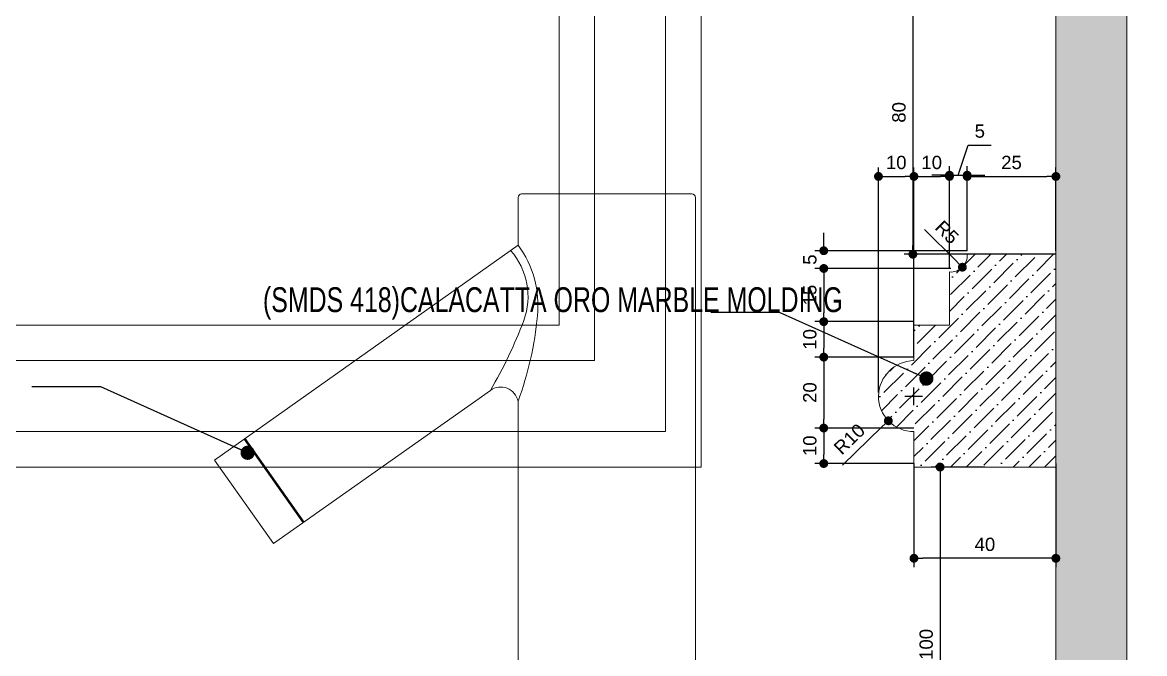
# Model space of a CAD drawing. Header units: inches. Extents: x 193287 to 241687, y 437648 to 550079.
# Drawn here: x 230381.6 to 230697.9, y 449283 to 449461 of the extents above; entities that cross this region are included whole.
import ezdxf

# ---------------------------------------------------------------- set-up
doc = ezdxf.new("R2010")
doc.units = ezdxf.units.IN
doc.header["$MEASUREMENT"] = 0
doc.layers.add('A-Dim-ID', color=9, linetype='Continuous', lineweight=20)
doc.layers.add('CQ Marble', color=6, linetype='Continuous', lineweight=0)
for name, color, linetype in [('A-DIMESNION-1', 7, 'Continuous'), ('CQ marble hatch', 8, 'Continuous'), ('CQ SANITARY WARES', 212, 'Continuous'), ('CQ SPOT DETAIL DIMENSION', 9, 'Continuous'), ('CQ SPOT DETAILS', 40, 'Continuous'), ('CQ text label', 3, 'Continuous'), ('SANITARY WARES', 212, 'Continuous')]:
    doc.layers.add(name, color=color, linetype=linetype)
doc.styles.add('DIM 50', font='romans.shx', dxfattribs={"width": 0.75, "height": 100})
doc.styles.add('ST9', font='romans.shx', dxfattribs={"width": 0.8})
doc.styles.get("Standard").update_dxf_attribs({"font": 'arial.ttf'})
doc.dimstyles.new('CQ 2.5', dxfattribs={"dimscale": 0.025, "dimtxt": 150, "dimasz": 100, "dimexe": 100, "dimexo": 0, "dimgap": 80, "dimtad": 1, "dimdec": 0, "dimzin": 0, "dimdsep": 46, "dimtxsty": 'Standard', "dimblk": 'DOT', "dimcen": 100, "dimclrd": 250, "dimclre": 250, "dimclrt": 3, "dimadec": 0, "dimazin": 0, "dimtfac": 1, "dimtdec": 0, "dimtofl": 0, "dimtmove": 0, "dimatfit": 3, "dimfxl": 1, "dimtolj": 1, "dimtzin": 0, "dimlwd": -1, "dimarcsym": 0})
doc.dimstyles.new('DIM-20', dxfattribs={"dimscale": 1000, "dimtxt": 0.044, "dimasz": 0.035, "dimexe": 0.022, "dimexo": 0.022, "dimgap": 0.022, "dimtad": 1, "dimdec": 0, "dimzin": 0, "dimdsep": 46, "dimtxsty": 'ST9', "dimblk1": 'ARCHTICK', "dimblk2": 'ARCHTICK', "dimsah": 1, "dimcen": 0.08800000000000001, "dimdle": 0.04, "dimclrd": 256, "dimclre": 256, "dimclrt": 3, "dimadec": 0, "dimazin": 0, "dimtfac": 1, "dimtdec": 0, "dimtix": 1, "dimtofl": 0, "dimtmove": 1, "dimatfit": 3, "dimldrblk": 'CLOSED', "dimfxl": 1, "dimtolj": 1, "dimtzin": 0, "dimarcsym": 0})
doc.dimstyles.get("Standard").update_dxf_attribs({"dimtxt": 0.18, "dimasz": 0.18, "dimexe": 0.18, "dimexo": 0.0625, "dimgap": 0.09, "dimtad": 0, "dimtih": 1, "dimtoh": 1, "dimdec": 4, "dimzin": 0, "dimdsep": 46, "dimtxsty": 'Standard', "dimcen": 0.09, "dimadec": 0, "dimazin": 0, "dimtfac": 1, "dimtdec": 4, "dimtofl": 0, "dimtmove": 0, "dimatfit": 3, "dimfxl": 1, "dimtolj": 1, "dimtzin": 0, "dimarcsym": 0})

# ---------------------------------------------------------------- blocks, each defined once
blk = doc.blocks.new('axor starck electronic side')
at = {"layer": 'SANITARY WARES', "lineweight": 0}
blk.add_lwpolyline([(10084.35131071496, 4152.625163630553), (10084.35131071496, 4034.058961550938), (10034.35131071496, 4034.058961550938), (10034.35131071496, 4210.058961550937, -0.4142135623730951), (10035.35131071496, 4211.058961550938), (10083.35131071496, 4211.058961550938, -0.4142135623730951), (10084.35131071496, 4210.058961550937), (10084.35131071496, 4196.581457182387), (10169.94584217621, 4136.03894285488), (10153.27361784751, 4112.467882985902), (10092.16495178848, 4155.691114975764, 0.5395336604035303)], format="xyb", close=True, dxfattribs=at)
for points in [[(10084.35131071496, 4196.581457182387, 0.1869138727312796), (10078.90050538699, 4176.726084848924, 0.0641510361165793), (10084.35131071496, 4152.625163630553, 1.718860745943448)], [(10086.4549835424, 4195.093492471077, 0.2755148259430198), (10082.76299789932, 4175.38620775615, 0.0440378938732107), (10092.16495178848, 4155.691114975764, 1.718860745943448)]]:
    blk.add_lwpolyline(points, format="xyb", dxfattribs=at)
for points in [[(10144.65428058258, 4118.564491506876), (10161.32650491128, 4142.135551375854)], [(10144.92815563631, 4118.370774874732), (10161.60037996501, 4141.94183474371)]]:
    blk.add_lwpolyline(points, dxfattribs=at)
for centre, major_axis, ratio in [((10038.80623018218, 4041.68832291587), (0, 4.7704204749898), 0.6380031788233927), ((10038.76264180662, 4041.77466676825), (0, 3.777466172599815), 0.5885630018068077)]:
    blk.add_ellipse(centre, major_axis=major_axis, ratio=ratio, dxfattribs=at)
blk = doc.blocks.new('svanity section gf-15')
at = {"layer": 'CQ marble hatch', "ltscale": 1000}
h = blk.add_hatch(dxfattribs=at)
h.set_pattern_fill('ANSI36', color=256, scale=25.00000000000005, angle=-1.355952014761009e-28, style=0)
h.set_pattern_definition([(45, (0, 0), (1.657281518405974, 6.076698900821905), [7.812500000000016, -1.562500000000003, 0, -1.562500000000003])])
h.paths.add_polyline_path([(233658.125646914, 449384.1325222607), (233638.1261489636, 449384.1325222607), (233638.126148962, 448104.1502377494), (233658.1256469124, 448104.1502377494)])
at = {"layer": 'CQ marble hatch', "ltscale": 1000, "extrusion": (-4.885221514467742e-08, 5.985931785203955e-09, 0.9999999999999988)}
h = blk.add_hatch(dxfattribs=at)
h.set_pattern_fill('ANSI36', color=256, scale=25.00000000000007, angle=-8.757190095331513e-29, style=0)
h.set_pattern_definition([(45, (21992.53727232249, -2431.61360177339), (1.657281518405975, 6.07669890082191), [7.812500000000021, -1.562500000000004, 0, -1.562500000000004])])
edge = h.paths.add_edge_path()
edge.add_line((233638.1261489617, 449204.1289597468), (233598.1261489614, 449204.1289597468))
edge.add_line((233598.1261489614, 449204.1289597468), (233598.1261489614, 449214.1289597468))
edge.add_arc((233598.0734051291, 449224.0762159146), 9.947395999911546, -180.30379942072875, -89.69620057876841, ccw=False)
edge.add_arc((233598.2630997608, 449223.9920089474), 10.13787586389312, 90.77402224924288, 179.2259777502636, ccw=False)
edge.add_line((233598.1261489614, 449234.1289597468), (233598.1261489614, 449244.1289597468))
edge.add_line((233598.1261489614, 449244.1289597468), (233608.1261489614, 449244.1289597468))
edge.add_line((233608.1261489614, 449244.1289597468), (233608.1261489614, 449259.1289597468))
edge.add_arc((233608.486029821, 449263.7690788874), 4.654054132930854, -94.43489869303346, 4.434898690175692)
edge.add_line((233613.1261489617, 449264.1289597468), (233638.1261489617, 449264.1289597468))
edge.add_line((233638.1261489617, 449264.1289597468), (233638.1261489617, 449204.1289597468))
at = {"layer": 'CQ Marble', "color": 6, "elevation": -2.605706086238014e-06}
blk.add_lwpolyline([(233658.1256469123, 449384.1325222608), (233638.126148962, 449384.1325222608), (233638.126148962, 448104.1502377494), (233658.1256469124, 448104.1502377494)], close=True, dxfattribs=at)
at = {"layer": 'CQ Marble', "color": 6, "extrusion": (-4.885221514467737e-08, 5.985931785203956e-09, 0.9999999999999988), "elevation": -0.007660275985388392}
blk.add_lwpolyline([(233638.1261489618, 449204.1289597465), (233598.1261489615, 449204.1289597465), (233598.1261489615, 449214.1289597465, -0.4173229997867522), (233588.1261489614, 449224.1289597465, -0.406321994152873), (233598.1261489615, 449234.1289597465), (233598.1261489615, 449244.1289597465), (233608.1261489615, 449244.1289597465), (233608.1261489615, 449259.1289597465, 0.4603176387272291), (233613.1261489617, 449264.1289597465), (233638.1261489618, 449264.1289597465), (233638.1261489618, 449204.1289597465)], format="xyb", dxfattribs=at)
at = {"layer": 'CQ SANITARY WARES', "color": 6, "extrusion": (4.885221514467737e-08, -5.985931785203956e-09, -0.9999999999999988), "zscale": -1}
blk.add_blockref('axor starck electronic side', (-243570.8989372066, 445070.06914297, 0.008604461210789392), dxfattribs=at)
blk = doc.blocks.new('_Dot')
at = {"color": 0, "linetype": 'ByBlock', "lineweight": -2}
blk.add_line((-0.5, 0), (-1, 0), dxfattribs=at)
at = {"color": 0, "linetype": 'ByBlock', "const_width": 0.5}
blk.add_lwpolyline([(-0.25, 0, 1), (0.25, 0, 1)], format="xyb", close=True, dxfattribs=at)
blk = doc.blocks.new('*D4514')
at = {"layer": 'A-DIMESNION-1', "color": 250, "lineweight": -2, "ltscale": 0.05, "transparency": 16777216}
for p, q in [((230659.8638232021, 429475.5986508515), (230630.0629336938, 429475.5986508515)), ((230672.8643252927, 429395.5950883381), (230630.0629336938, 429395.5950883381))]:
    blk.add_line(p, q, dxfattribs=at)
at = {"layer": 'A-DIMESNION-1', "color": 250, "ltscale": 0.05, "transparency": 16777216}
blk.add_line((230632.5629336938, 429473.0986508515), (230632.5629336938, 429398.0950883381), dxfattribs=at)
at = {"layer": 'Defpoints', "color": 0, "linetype": 'Continuous', "ltscale": 0.05, "transparency": 16777216}
for p in [(230659.8638232021, 429475.5986508515, -0.0005734118357329961), (230632.5629336938, 429395.5950883381), (230672.8643252927, 429395.5950883381, 0.0004931264986060887)]:
    blk.add_point(p, dxfattribs=at)
at = {"layer": 'A-DIMESNION-1', "color": 250, "linetype": 'Continuous', "ltscale": 0.05, "transparency": 16777216, "xscale": 2.5, "yscale": 2.5, "zscale": 2.5}
for p, rotation in [((230632.5629336938, 429475.5986508515), 90), ((230632.5629336938, 429395.5950883381), 270)]:
    blk.add_blockref('_Dot', p, dxfattribs=dict(at, rotation=rotation))
at = {"layer": 'A-DIMESNION-1', "color": 3, "linetype": 'Continuous', "ltscale": 0.05, "transparency": 16777216, "insert": (230628.6482849898, 429435.5968695946), "char_height": 3.75, "attachment_point": 5, "rotation": 90}
blk.add_mtext('\\A1;80', dxfattribs=at)
blk = doc.blocks.new('*D4513')
at = {"layer": 'A-DIMESNION-1', "color": 250, "ltscale": 0.05, "transparency": 16777216}
for p, q in [((230607.4413545382, 429399.0950883383), (230607.4413545382, 429401.5950883383)), ((230607.4413545382, 429389.0811533458), (230607.4413545382, 429386.5811533458))]:
    blk.add_line(p, q, dxfattribs=at)
at = {"layer": 'A-DIMESNION-1', "color": 250, "lineweight": -2, "ltscale": 0.05, "transparency": 16777216}
for p, q in [((230647.878260285, 429396.5950883383), (230604.9413545382, 429396.5950883383)), ((230643.224206152, 429391.5811533458), (230604.9413545382, 429391.5811533458))]:
    blk.add_line(p, q, dxfattribs=at)
at = {"layer": 'Defpoints', "color": 0, "linetype": 'Continuous', "ltscale": 0.05, "transparency": 16777216}
for p in [(230647.878260285, 429396.5950883383), (230607.4413545382, 429391.5811533458), (230643.224206152, 429391.5811533458, -0.0005721545951218223)]:
    blk.add_point(p, dxfattribs=at)
at = {"layer": 'A-DIMESNION-1', "color": 250, "linetype": 'Continuous', "ltscale": 0.05, "transparency": 16777216, "xscale": 2.5, "yscale": 2.5, "zscale": 2.5}
for p, rotation in [((230607.4413545382, 429396.5950883383), 270), ((230607.4413545382, 429391.5811533458), 90)]:
    blk.add_blockref('_Dot', p, dxfattribs=dict(at, rotation=rotation))
at = {"layer": 'A-DIMESNION-1', "color": 3, "linetype": 'Continuous', "ltscale": 0.05, "transparency": 16777216, "insert": (230603.534379777, 429394.0881208419), "char_height": 3.75, "attachment_point": 5, "rotation": 90}
blk.add_mtext('\\A1;5', dxfattribs=at)
blk = doc.blocks.new('*D4512')
at = {"layer": 'A-DIMESNION-1', "color": 250, "lineweight": -2, "ltscale": 0.05, "transparency": 16777216}
for p, q in [((230643.224206152, 429391.5811533458), (230604.9413545402, 429391.5811533458)), ((230632.8643252924, 429376.5950883381), (230604.9413545402, 429376.5950883381))]:
    blk.add_line(p, q, dxfattribs=at)
at = {"layer": 'A-DIMESNION-1', "color": 250, "ltscale": 0.05, "transparency": 16777216}
blk.add_line((230607.4413545402, 429389.0811533458), (230607.4413545402, 429379.0950883381), dxfattribs=at)
at = {"layer": 'Defpoints', "color": 0, "linetype": 'Continuous', "ltscale": 0.05, "transparency": 16777216}
for p in [(230643.224206152, 429391.5811533458, -0.0005721545951218223), (230607.4413545402, 429376.5950883381), (230632.8643252924, 429376.5950883381, -0.0005725709926875863)]:
    blk.add_point(p, dxfattribs=at)
at = {"layer": 'A-DIMESNION-1', "color": 250, "linetype": 'Continuous', "ltscale": 0.05, "transparency": 16777216, "xscale": 2.5, "yscale": 2.5, "zscale": 2.5}
for p, rotation in [((230607.4413545402, 429391.5811533458), 90), ((230607.4413545402, 429376.5950883381), 270)]:
    blk.add_blockref('_Dot', p, dxfattribs=dict(at, rotation=rotation))
at = {"layer": 'A-DIMESNION-1', "color": 3, "linetype": 'Continuous', "ltscale": 0.05, "transparency": 16777216, "insert": (230603.5267058363, 429384.0881208418), "char_height": 3.75, "attachment_point": 5, "rotation": 90}
blk.add_mtext('\\A1;15', dxfattribs=at)
blk = doc.blocks.new('*D4511')
at = {"layer": 'A-DIMESNION-1', "color": 250, "lineweight": -2, "ltscale": 0.05, "transparency": 16777216}
for p, q in [((230632.8643252924, 429376.5950883381), (230604.9413545404, 429376.5950883381)), ((230632.8643252925, 429366.5950883382), (230604.9413545404, 429366.5950883382))]:
    blk.add_line(p, q, dxfattribs=at)
at = {"layer": 'A-DIMESNION-1', "color": 250, "ltscale": 0.05, "transparency": 16777216}
blk.add_line((230607.4413545404, 429374.0950883381), (230607.4413545404, 429369.0950883382), dxfattribs=at)
at = {"layer": 'Defpoints', "color": 0, "linetype": 'Continuous', "ltscale": 0.05, "transparency": 16777216}
for p in [(230632.8643252924, 429376.5950883381, -0.0005725709926875863), (230607.4413545404, 429366.5950883382), (230632.8643252925, 429366.5950883382, -0.0005725111333697314)]:
    blk.add_point(p, dxfattribs=at)
at = {"layer": 'A-DIMESNION-1', "color": 250, "linetype": 'Continuous', "ltscale": 0.05, "transparency": 16777216, "xscale": 2.5, "yscale": 2.5, "zscale": 2.5}
for p, rotation in [((230607.4413545404, 429376.5950883381), 90), ((230607.4413545404, 429366.5950883382), 270)]:
    blk.add_blockref('_Dot', p, dxfattribs=dict(at, rotation=rotation))
at = {"layer": 'A-DIMESNION-1', "color": 3, "linetype": 'Continuous', "ltscale": 0.05, "transparency": 16777216, "insert": (230603.5267058365, 429371.595088338), "char_height": 3.75, "attachment_point": 5, "rotation": 90}
blk.add_mtext('\\A1;10', dxfattribs=at)
blk = doc.blocks.new('*D4510')
at = {"layer": 'A-DIMESNION-1', "color": 250, "lineweight": -2, "ltscale": 0.05, "transparency": 16777216}
for p, q in [((230632.8643252925, 429366.5950883382), (230604.9413545406, 429366.5950883382)), ((230632.8115814601, 429346.5949485059), (230604.9413545406, 429346.5949485059))]:
    blk.add_line(p, q, dxfattribs=at)
at = {"layer": 'A-DIMESNION-1', "color": 250, "ltscale": 0.05, "transparency": 16777216}
blk.add_line((230607.4413545406, 429364.0950883382), (230607.4413545406, 429349.0949485059), dxfattribs=at)
at = {"layer": 'Defpoints', "color": 0, "linetype": 'Continuous', "ltscale": 0.05, "transparency": 16777216}
for p in [(230632.8643252925, 429366.5950883382, -0.0005725111333697314), (230607.4413545406, 429346.5949485059), (230632.8115814601, 429346.5949485059, -0.0005723939905500489)]:
    blk.add_point(p, dxfattribs=at)
at = {"layer": 'A-DIMESNION-1', "color": 250, "linetype": 'Continuous', "ltscale": 0.05, "transparency": 16777216, "xscale": 2.5, "yscale": 2.5, "zscale": 2.5}
for p, rotation in [((230607.4413545406, 429366.5950883382), 90), ((230607.4413545406, 429346.5949485059), 270)]:
    blk.add_blockref('_Dot', p, dxfattribs=dict(at, rotation=rotation))
at = {"layer": 'A-DIMESNION-1', "color": 3, "linetype": 'Continuous', "ltscale": 0.05, "transparency": 16777216, "insert": (230603.5267058367, 429356.5950184219), "char_height": 3.75, "attachment_point": 5, "rotation": 90}
blk.add_mtext('\\A1;20', dxfattribs=at)
blk = doc.blocks.new('*D4509')
at = {"layer": 'A-DIMESNION-1', "color": 250, "lineweight": -2, "ltscale": 0.05, "transparency": 16777216}
for p, q in [((230632.8115814601, 429346.5949485059), (230604.9413545409, 429346.5949485059)), ((230632.8643252924, 429336.5950883381), (230604.9413545409, 429336.5950883381))]:
    blk.add_line(p, q, dxfattribs=at)
at = {"layer": 'A-DIMESNION-1', "color": 250, "ltscale": 0.05, "transparency": 16777216}
blk.add_line((230607.4413545409, 429344.0949485059), (230607.4413545409, 429339.0950883381), dxfattribs=at)
at = {"layer": 'Defpoints', "color": 0, "linetype": 'Continuous', "ltscale": 0.05, "transparency": 16777216}
for p in [(230632.8115814601, 429346.5949485059, -0.0005723939905500489), (230607.4413545409, 429336.5950883381), (230632.8643252924, 429336.5950883381, -0.0005723315554161789)]:
    blk.add_point(p, dxfattribs=at)
at = {"layer": 'A-DIMESNION-1', "color": 250, "linetype": 'Continuous', "ltscale": 0.05, "transparency": 16777216, "xscale": 2.5, "yscale": 2.5, "zscale": 2.5}
for p, rotation in [((230607.4413545409, 429346.5949485059), 90), ((230607.4413545409, 429336.5950883381), 270)]:
    blk.add_blockref('_Dot', p, dxfattribs=dict(at, rotation=rotation))
at = {"layer": 'A-DIMESNION-1', "color": 3, "linetype": 'Continuous', "ltscale": 0.05, "transparency": 16777216, "insert": (230603.526705837, 429341.5950184218), "char_height": 3.75, "attachment_point": 5, "rotation": 90}
blk.add_mtext('\\A1;10', dxfattribs=at)
blk = doc.blocks.new('*D4508')
at = {"layer": 'A-DIMESNION-1', "color": 250, "lineweight": -2, "ltscale": 0.05, "transparency": 16777216}
for p, q in [((230632.8643252924, 429336.5950883381), (230632.8643252924, 429307.3708614666)), ((230672.8643252926, 429336.5950883378), (230672.8643252926, 429307.3708614666))]:
    blk.add_line(p, q, dxfattribs=at)
at = {"layer": 'A-DIMESNION-1', "color": 250, "ltscale": 0.05, "transparency": 16777216}
blk.add_line((230670.3643252926, 429309.8708614666), (230635.3643252924, 429309.8708614666), dxfattribs=at)
at = {"layer": 'Defpoints', "color": 0, "linetype": 'Continuous', "ltscale": 0.05, "transparency": 16777216}
for p in [(230632.8643252924, 429336.5950883381), (230672.8643252926, 429336.5950883378, -0.0005703774668103737), (230632.8643252924, 429309.8708614666)]:
    blk.add_point(p, dxfattribs=at)
at = {"layer": 'A-DIMESNION-1', "color": 250, "linetype": 'Continuous', "ltscale": 0.05, "transparency": 16777216, "xscale": 2.5, "yscale": 2.5, "zscale": 2.5, "rotation": 180}
blk.add_blockref('_Dot', (230632.8643252924, 429309.8708614666), dxfattribs=at)
at = {"layer": 'A-DIMESNION-1', "color": 250, "linetype": 'Continuous', "ltscale": 0.05, "transparency": 16777216, "xscale": 2.5, "yscale": 2.5, "zscale": 2.5}
blk.add_blockref('_Dot', (230672.8643252926, 429309.8708614666), dxfattribs=at)
at = {"layer": 'A-DIMESNION-1', "color": 3, "linetype": 'Continuous', "ltscale": 0.05, "transparency": 16777216, "insert": (230652.8643252925, 429313.7855101706), "char_height": 3.75, "attachment_point": 5}
blk.add_mtext('\\A1;40', dxfattribs=at)
blk = doc.blocks.new('*D4507')
at = {"layer": 'A-DIMESNION-1', "color": 250, "lineweight": -2, "ltscale": 0.05, "transparency": 16777216}
for p, q in [((230622.8643252922, 429356.5950883378), (230622.8643252922, 429420.0333145376)), ((230632.8643252923, 429366.5950883382), (230632.8643252923, 429420.0333145376))]:
    blk.add_line(p, q, dxfattribs=at)
at = {"layer": 'A-DIMESNION-1', "color": 250, "ltscale": 0.05, "transparency": 16777216}
blk.add_line((230625.3643252922, 429417.5333145376), (230630.3643252923, 429417.5333145376), dxfattribs=at)
at = {"layer": 'Defpoints', "color": 0, "linetype": 'Continuous', "ltscale": 0.05, "transparency": 16777216}
for p in [(230632.8643252923, 429417.5333145376), (230632.8643252923, 429366.5950883382), (230622.8643252922, 429356.5950883378, -0.0005729397962033322)]:
    blk.add_point(p, dxfattribs=at)
at = {"layer": 'A-DIMESNION-1', "color": 250, "linetype": 'Continuous', "ltscale": 0.05, "transparency": 16777216, "xscale": 2.5, "yscale": 2.5, "zscale": 2.5, "rotation": 180}
blk.add_blockref('_Dot', (230622.8643252922, 429417.5333145376), dxfattribs=at)
at = {"layer": 'A-DIMESNION-1', "color": 250, "linetype": 'Continuous', "ltscale": 0.05, "transparency": 16777216, "xscale": 2.5, "yscale": 2.5, "zscale": 2.5}
blk.add_blockref('_Dot', (230632.8643252923, 429417.5333145376), dxfattribs=at)
at = {"layer": 'A-DIMESNION-1', "color": 3, "linetype": 'Continuous', "ltscale": 0.05, "transparency": 16777216, "insert": (230627.8643252922, 429421.4479632415), "char_height": 3.75, "attachment_point": 5}
blk.add_mtext('\\A1;10', dxfattribs=at)
blk = doc.blocks.new('*D4506')
at = {"layer": 'A-DIMESNION-1', "color": 250, "lineweight": -2, "ltscale": 0.05, "transparency": 16777216}
for p, q in [((230632.8643252923, 429366.5950883382), (230632.8643252923, 429420.0333145376)), ((230642.8643252923, 429391.5811533458), (230642.8643252923, 429420.0333145376))]:
    blk.add_line(p, q, dxfattribs=at)
at = {"layer": 'A-DIMESNION-1', "color": 250, "ltscale": 0.05, "transparency": 16777216}
blk.add_line((230635.3643252923, 429417.5333145376), (230640.3643252923, 429417.5333145376), dxfattribs=at)
at = {"layer": 'Defpoints', "color": 0, "linetype": 'Continuous', "ltscale": 0.05, "transparency": 16777216}
for p in [(230642.8643252923, 429417.5333145376), (230642.8643252923, 429391.5811533458), (230632.8643252923, 429366.5950883382)]:
    blk.add_point(p, dxfattribs=at)
at = {"layer": 'A-DIMESNION-1', "color": 250, "linetype": 'Continuous', "ltscale": 0.05, "transparency": 16777216, "xscale": 2.5, "yscale": 2.5, "zscale": 2.5, "rotation": 180}
blk.add_blockref('_Dot', (230632.8643252923, 429417.5333145376), dxfattribs=at)
at = {"layer": 'A-DIMESNION-1', "color": 250, "linetype": 'Continuous', "ltscale": 0.05, "transparency": 16777216, "xscale": 2.5, "yscale": 2.5, "zscale": 2.5}
blk.add_blockref('_Dot', (230642.8643252923, 429417.5333145376), dxfattribs=at)
at = {"layer": 'A-DIMESNION-1', "color": 3, "linetype": 'Continuous', "ltscale": 0.05, "transparency": 16777216, "insert": (230637.8643252923, 429421.4479632415), "char_height": 3.75, "attachment_point": 5}
blk.add_mtext('\\A1;10', dxfattribs=at)
blk = doc.blocks.new('*D4505')
at = {"layer": 'A-DIMESNION-1', "color": 250, "ltscale": 0.05, "transparency": 16777216}
for p, q in [((230645.3643252924, 429417.8928832858), (230648.1851417541, 429426.3910374389)), ((230648.1851417541, 429426.3910374389), (230654.6714991893, 429426.3910374389)), ((230640.3643252923, 429417.8928832858), (230637.8643252923, 429417.8928832858)), ((230642.8643252923, 429417.8928832858), (230647.8643252925, 429417.8928832858)), ((230650.3643252925, 429417.8928832858), (230652.8643252925, 429417.8928832858))]:
    blk.add_line(p, q, dxfattribs=at)
at = {"layer": 'A-DIMESNION-1', "color": 250, "lineweight": -2, "ltscale": 0.05, "transparency": 16777216}
for p, q in [((230642.8643252923, 429391.5811533458), (230642.8643252923, 429420.3928832858)), ((230647.8643252925, 429396.5950883378), (230647.8643252925, 429420.3928832858))]:
    blk.add_line(p, q, dxfattribs=at)
at = {"layer": 'Defpoints', "color": 0, "linetype": 'Continuous', "ltscale": 0.05, "transparency": 16777216}
for p in [(230647.8643252925, 429417.8928832858), (230647.8643252925, 429396.5950883378, -0.0005719579280961101), (230642.8643252923, 429391.5811533458)]:
    blk.add_point(p, dxfattribs=at)
at = {"layer": 'A-DIMESNION-1', "color": 250, "linetype": 'Continuous', "ltscale": 0.05, "transparency": 16777216, "xscale": 2.5, "yscale": 2.5, "zscale": 2.5}
blk.add_blockref('_Dot', (230642.8643252923, 429417.8928832858), dxfattribs=at)
at = {"layer": 'A-DIMESNION-1', "color": 250, "linetype": 'Continuous', "ltscale": 0.05, "transparency": 16777216, "xscale": 2.5, "yscale": 2.5, "zscale": 2.5, "rotation": 180}
blk.add_blockref('_Dot', (230647.8643252925, 429417.8928832858), dxfattribs=at)
at = {"layer": 'A-DIMESNION-1', "color": 3, "linetype": 'Continuous', "ltscale": 0.05, "transparency": 16777216, "insert": (230651.4283204717, 429430.2980122002), "char_height": 3.75, "attachment_point": 5}
blk.add_mtext('\\A1;5', dxfattribs=at)
blk = doc.blocks.new('*D4504')
at = {"layer": 'A-DIMESNION-1', "color": 250, "lineweight": -2, "ltscale": 0.05, "transparency": 16777216}
for p, q in [((230647.8643252925, 429396.5950883378), (230647.8643252925, 429420.0333145376)), ((230672.8643252926, 429396.5950883378), (230672.8643252926, 429420.0333145376))]:
    blk.add_line(p, q, dxfattribs=at)
at = {"layer": 'A-DIMESNION-1', "color": 250, "ltscale": 0.05, "transparency": 16777216}
blk.add_line((230650.3643252925, 429417.5333145376), (230670.3643252926, 429417.5333145376), dxfattribs=at)
at = {"layer": 'Defpoints', "color": 0, "linetype": 'Continuous', "ltscale": 0.05, "transparency": 16777216}
for p in [(230672.8643252926, 429417.5333145376), (230647.8643252925, 429396.5950883378, -0.0005719579280961101), (230672.8643252926, 429396.5950883378, -0.0005707366227174843)]:
    blk.add_point(p, dxfattribs=at)
at = {"layer": 'A-DIMESNION-1', "color": 250, "linetype": 'Continuous', "ltscale": 0.05, "transparency": 16777216, "xscale": 2.5, "yscale": 2.5, "zscale": 2.5, "rotation": 180}
blk.add_blockref('_Dot', (230647.8643252925, 429417.5333145376), dxfattribs=at)
at = {"layer": 'A-DIMESNION-1', "color": 250, "linetype": 'Continuous', "ltscale": 0.05, "transparency": 16777216, "xscale": 2.5, "yscale": 2.5, "zscale": 2.5}
blk.add_blockref('_Dot', (230672.8643252926, 429417.5333145376), dxfattribs=at)
at = {"layer": 'A-DIMESNION-1', "color": 3, "linetype": 'Continuous', "ltscale": 0.05, "transparency": 16777216, "insert": (230660.3643252926, 429421.4479632415), "char_height": 3.75, "attachment_point": 5}
blk.add_mtext('\\A1;25', dxfattribs=at)
blk = doc.blocks.new('*D4476')
at = {"layer": 'A-DIMESNION-1', "color": 250, "lineweight": -2, "ltscale": 0.05, "transparency": 16777216}
for p, q in [((230652.8643252927, 429335.5950883381), (230637.7370876968, 429335.5950883381)), ((230652.8643252926, 429235.5942331125), (230637.7370876968, 429235.5942331125))]:
    blk.add_line(p, q, dxfattribs=at)
at = {"layer": 'A-DIMESNION-1', "color": 250, "ltscale": 0.05, "transparency": 16777216}
blk.add_line((230640.2370876968, 429333.0950883381), (230640.2370876968, 429238.0942331125), dxfattribs=at)
at = {"layer": 'Defpoints', "color": 0, "linetype": 'Continuous', "ltscale": 0.05, "transparency": 16777216}
for p in [(230652.8643252927, 429335.5950883381, 0.0004930246565881483), (230640.2370876968, 429235.5942331125), (230652.8643252926, 429235.5942331125, -0.0004505619705150195)]:
    blk.add_point(p, dxfattribs=at)
at = {"layer": 'A-DIMESNION-1', "color": 250, "linetype": 'Continuous', "ltscale": 0.05, "transparency": 16777216, "xscale": 2.5, "yscale": 2.5, "zscale": 2.5}
for p, rotation in [((230640.2370876968, 429335.5950883381), 90), ((230640.2370876968, 429235.5942331125), 270)]:
    blk.add_blockref('_Dot', p, dxfattribs=dict(at, rotation=rotation))
at = {"layer": 'A-DIMESNION-1', "color": 3, "linetype": 'Continuous', "ltscale": 0.05, "transparency": 16777216, "insert": (230636.3224389929, 429285.5946607251), "char_height": 3.75, "attachment_point": 5, "rotation": 90}
blk.add_mtext('\\A1;100', dxfattribs=at)
blk = doc.blocks.new('_ARCHTICK')
at = {"color": 0, "linetype": 'ByBlock', "const_width": 0.15}
blk.add_lwpolyline([(-0.5, -0.5), (0.5, 0.5)], dxfattribs=at)
blk = doc.blocks.new('*D949')
at = {"layer": 'A-Dim-ID', "lineweight": -2, "transparency": 16777216}
for p, q in [((231592.7932773194, 450872.0552431295), (231592.7932773194, 448295.616366341)), ((229557.1803032884, 450832.0552431295), (231614.7932773194, 450832.0552431295)), ((229557.1803032884, 448335.616366341), (231614.7932773194, 448335.616366341))]:
    blk.add_line(p, q, dxfattribs=at)
at = {"layer": 'Defpoints', "color": 0, "transparency": 16777216}
for p in [(229535.1803032884, 450832.0552431295, 0.0002744052115773024), (229535.1803032884, 448335.616366341, -0.0005721818767605302), (231592.7932773194, 448335.616366341)]:
    blk.add_point(p, dxfattribs=at)
at = {"layer": 'A-Dim-ID', "lineweight": -2, "transparency": 16777216, "xscale": 20, "yscale": 20, "zscale": 20}
for p, rotation in [((231592.7932773194, 450832.0552431295), 90), ((231592.7932773194, 448335.616366341), 270)]:
    blk.add_blockref('_ARCHTICK', p, dxfattribs=dict(at, rotation=rotation))
at = {"layer": 'A-Dim-ID', "color": 3, "transparency": 16777216, "insert": (231550.7932773195, 449583.8358047351), "char_height": 40, "attachment_point": 5, "rotation": 90, "style": 'ST9'}
blk.add_mtext('\\A1;2496', dxfattribs=at)
blk = doc.blocks.new('_CLOSED')
at = {"color": 0, "linetype": 'ByBlock'}
for p, q in [((-1, 0.1666666666666666), (0, 0)), ((-1, 0.1666666666666666), (-1, -0.1666666666666666)), ((0, 0), (-1, -0.1666666666666666)), ((0, 0), (-1, 0))]:
    blk.add_line(p, q, dxfattribs=at)
blk = doc.blocks.new('*D3637')
at = {"layer": 'CQ SPOT DETAIL DIMENSION', "color": 250, "lineweight": -2, "transparency": 16777216}
for p, q in [((230632.8115814601, 449353.042344505), (230632.8115814601, 449358.0423445051)), ((230630.3115814601, 449355.5423445051), (230635.3115814601, 449355.5423445051))]:
    blk.add_line(p, q, dxfattribs=at)
at = {"layer": 'CQ SPOT DETAIL DIMENSION', "color": 250, "transparency": 16777216}
blk.add_line((230612.7360596887, 449336.1744240053), (230623.8534864746, 449346.8999952062), dxfattribs=at)
at = {"layer": 'Defpoints', "color": 0, "transparency": 16777216}
for p in [(230632.8115814601, 449355.5423445051, 0.0004919256327174833), (230625.6526770414, 449348.6357697607, 0.0004916172466639157)]:
    blk.add_point(p, dxfattribs=at)
at = {"layer": 'CQ SPOT DETAIL DIMENSION', "color": 250, "transparency": 16777216, "xscale": 2.5, "yscale": 2.5, "zscale": 2.5, "rotation": 43.97224441701509}
blk.add_blockref('_Dot', (230625.6526770414, 449348.6357697607), dxfattribs=at)
at = {"layer": 'CQ SPOT DETAIL DIMENSION', "color": 3, "transparency": 16777216, "insert": (230614.6771987541, 449343.4866019366), "char_height": 3.75, "attachment_point": 5, "rotation": 43.972244417015084}
blk.add_mtext('\\A1;R10', dxfattribs=at)
blk = doc.blocks.new('*D3638')
at = {"layer": 'CQ SPOT DETAIL DIMENSION', "color": 250, "transparency": 16777216}
blk.add_line((230635.8553495824, 449402.604083289), (230644.7473504478, 449393.712059205), dxfattribs=at)
at = {"layer": 'Defpoints', "color": 0, "transparency": 16777216}
for p in [(230643.2242061518, 449395.2352074782, 0.0004921967137290362), (230646.5151150928, 449391.9442899441, 0.0004923771811285055)]:
    blk.add_point(p, dxfattribs=at)
at = {"layer": 'CQ SPOT DETAIL DIMENSION', "color": 250, "transparency": 16777216, "xscale": 2.5, "yscale": 2.5, "zscale": 2.5, "rotation": 314.9999251954475}
blk.add_blockref('_Dot', (230646.5151150928, 449391.9442899441), dxfattribs=at)
at = {"layer": 'CQ SPOT DETAIL DIMENSION', "color": 3, "transparency": 16777216, "insert": (230642.1801196471, 449401.8046006183), "char_height": 3.75, "attachment_point": 5, "rotation": 314.9999251954475}
blk.add_mtext('\\A1;R5', dxfattribs=at)
blk = doc.blocks.new('DIMBLOWUP')
at = {"layer": 'A-DIMESNION-1', "color": 64, "linetype": 'Continuous', "ltscale": 0.05}
for base, p1, p2, picture, middle in [((230632.5629336938, 429395.5950883381, 5.160463778450253e-07), (230659.863823202, 429475.5986508512, -0.000572895789355151), (230672.8643252926, 429395.5950883378, 0.0004936425449839337), '*D4514', (230628.6482849898, 429435.5968695946, 5.160463778450253e-07)), ((230607.4413545402, 429376.5950883381, 0.0004940017008910458), (230643.2242061519, 429391.5811533455, -7.815289423077651e-05), (230632.8643252923, 429376.5950883378, -7.85692917965405e-05), '*D4512', (230603.5267058363, 429384.0881208418, 0.0004940017008910458)), ((230607.4413545404, 429366.5950883382, 0.0004940017008910458), (230632.8643252923, 429376.5950883378, -7.85692917965405e-05), (230632.8643252924, 429366.595088338, -7.850943247868561e-05), '*D4511', (230603.5267058365, 429371.595088338, 0.0004940017008910458)), ((230607.4413545406, 429346.5949485059, 0.0004940017008910458), (230632.8643252924, 429366.595088338, -7.850943247868561e-05), (230632.8115814599, 429346.5949485057, -7.83922896590031e-05), '*D4510', (230603.5267058367, 429356.5950184219, 0.0004940017008910458)), ((230607.4413545409, 429336.5950883381, 0.0004940017008910458), (230632.8115814599, 429346.5949485057, -7.83922896590031e-05), (230632.8643252923, 429336.5950883378, -7.832985452513308e-05), '*D4509', (230603.526705837, 429341.5950184218, 0.0004940017008910458)), ((230640.2370876968, 429235.5942331125), (230652.8643252926, 429335.5950883378, 0.0004930246565881483), (230652.8643252925, 429235.5942331123, -0.0004505619705150195), '*D4476', (230636.3224389929, 429285.5946607251))]:
    dim = blk.add_linear_dim(base=base, p1=p1, p2=p2, angle=90, dimstyle='CQ 2.5', dxfattribs=at)
    dim.commit()
    dim.dimension.update_dxf_attribs({"geometry": picture, "text_midpoint": middle})
dim = blk.add_linear_dim(base=(230647.8643252925, 429417.8928832858, 0.0004940017008910458), p1=(230642.8643252923, 429391.5811533458, 0.0004940017008910458), p2=(230647.8643252925, 429396.5950883378, -7.795622720506424e-05), dimstyle='CQ 2.5', override={"dimtmove": 1}, dxfattribs=at)
dim.commit()
dim.dimension.update_dxf_attribs({"geometry": '*D4505', "text_midpoint": (230650.1851417541, 429426.3910374389, 0.0004940017008910458), "dimtype": 160})
for base, p1, p2, picture, middle in [((230632.8643252923, 429417.5333145376, 0.0004940017008910458), (230622.8643252922, 429356.5950883378, -7.893809531228635e-05), (230632.8643252923, 429366.5950883382, 0.0004940017008910458), '*D4507', (230627.8643252922, 429421.4479632415, 0.0004940017008910458)), ((230642.8643252923, 429417.5333145376, 0.0004940017008910458), (230632.8643252923, 429366.5950883382, 0.0004940017008910458), (230642.8643252923, 429391.5811533458, 0.0004940017008910458), '*D4506', (230637.8643252923, 429421.4479632415, 0.0004940017008910458)), ((230672.8643252926, 429417.5333145376, 0.0004940017008910458), (230647.8643252925, 429396.5950883378, -7.795622720506424e-05), (230672.8643252926, 429396.5950883378, -7.67349218264385e-05), '*D4504', (230660.3643252926, 429421.4479632415, 0.0004940017008910458)), ((230632.8643252924, 429309.8708614666, 0.0004940017008910458), (230672.8643252926, 429336.5950883378, -7.63757659193279e-05), (230632.8643252924, 429336.5950883381, 0.0004940017008910458), '*D4508', (230652.8643252925, 429313.7855101706, 0.0004940017008910458))]:
    dim = blk.add_linear_dim(base=base, p1=p1, p2=p2, dimstyle='CQ 2.5', dxfattribs=at)
    dim.commit()
    dim.dimension.update_dxf_attribs({"geometry": picture, "text_midpoint": middle})
dim = blk.add_linear_dim(base=(230607.4413545382, 429391.5811533458, 0.0004940017008910458), p1=(230647.8782602848, 429396.5950883381, 0.0004940017008910458), p2=(230643.2242061519, 429391.5811533455, -7.815289423077651e-05), angle=90, dimstyle='CQ 2.5', dxfattribs=at)
dim.commit()
dim.dimension.update_dxf_attribs({"geometry": '*D4513', "text_midpoint": (230607.4413545383, 429394.0881208419, 0.0004940017008910458), "dimtype": 160})

msp = doc.modelspace()

# ---------------------------------------------------------------- linework, layer by layer
at = {"layer": 'CQ Marble', "extrusion": (-4.885221514467737e-08, 5.985931785203956e-09, 0.9999999999999988), "elevation": -0.00911964928660344}
for points in [[(230572.8638231878, 450645.6446936793), (230103.2714647312, 450645.6446936794), (230103.2714647313, 449335.5949593665), (230572.8638231879, 449335.5949593665)], [(230532.8638231876, 450605.6446936792), (230143.2714647313, 450605.6446936793), (230143.2714647314, 449375.5949593667), (230532.8638231877, 449375.5949593666)]]:
    msp.add_lwpolyline(points, close=True, dxfattribs=at)
at = {"layer": 'CQ Marble', "color": 8, "extrusion": (-4.885221514467737e-08, 5.985931785203956e-09, 0.9999999999999988)}
for points, elevation in [([(230562.8638231877, 450635.6446936791), (230113.2714647314, 450635.6446936791), (230113.2714647314, 449345.5949593668), (230562.8638231878, 449345.5949593667)], -0.009119649286603445), ([(230542.8638231875, 450615.6446936791), (230133.2714647314, 450615.6446936792), (230133.2714647314, 449365.5949593668), (230542.8638231875, 449365.5949593667)], -0.009119649286603436)]:
    msp.add_lwpolyline(points, close=True, dxfattribs=dict(at, elevation=elevation))

# ---------------------------------------------------------------- block references
at = {"layer": 'CQ Marble'}
msp.add_blockref('svanity section gf-15', (-2965.261823669338, 131.4661285914481, -0.000570557044763921), dxfattribs=at)
at = {"layer": 'CQ SPOT DETAIL DIMENSION', "color": 8}
msp.add_blockref('DIMBLOWUP', (0, 20000), dxfattribs=at)

# ---------------------------------------------------------------- texts
at = {"layer": 'CQ text label', "ltscale": 500, "insert": (230449.3597493386, 449386.2844138735, -0.0004577399117522591), "char_height": 7, "width": 1400.544188663483, "attachment_point": 1, "style": 'DIM 50'}
msp.add_mtext('{\\fCityBlueprint|b0|i0|c2|p2;(SMDS 418)CALACATTA ORO MARBLE MOLDING}', dxfattribs=at)

# ---------------------------------------------------------------- dimensions: what is measured, and where the dimension line sits
at = {"layer": 'A-Dim-ID'}
dim = msp.add_linear_dim(base=(231592.7932773194, 448335.616366341), p1=(229535.1803032882, 450832.0552431293, 0.0002744052115773024), p2=(229535.1803032883, 448335.6163663408, -0.0005721818767605302), angle=90, dimstyle='DIM-20', override={"dimtxt": 0.04, "dimasz": 0.02}, dxfattribs=at)
dim.commit()
dim.dimension.update_dxf_attribs({"geometry": '*D949', "text_midpoint": (231550.7932773195, 449583.8358047351)})
at = {"layer": 'CQ SPOT DETAIL DIMENSION', "color": 8}
dim = msp.add_radius_dim(center=(230643.2242061518, 449395.2352074782, 0.0004921967137290362), mpoint=(230646.5151150928, 449391.9442899441, 0.0004923771811285055), dimstyle='CQ 2.5', dxfattribs=at)
dim.commit()
dim.dimension.update_dxf_attribs({"geometry": '*D3638', "text_midpoint": (230639.4174676925, 449399.0419558776), "dimtype": 164})
dim = msp.add_radius_dim(center=(230632.8115814601, 449355.5423445051, 0.0004919256327174833), mpoint=(230625.6526770414, 449348.6357697607, 0.0004916172466639157), dimstyle='CQ 2.5', dxfattribs=at)
dim.commit()
dim.dimension.update_dxf_attribs({"geometry": '*D3637', "text_midpoint": (230614.6771987541, 449343.4866019366)})

# ---------------------------------------------------------------- leaders
at = {"layer": 'CQ SPOT DETAILS', "color": 1}
for points in [[(230636.3720312545, 449360.555756696), (230594.9913063407, 449379.1481428556), (230575.5976791989, 449379.1481428556)], [(230445.0396246448, 449339.6246804689, -0.0005792864451677408), (230403.658899731, 449358.2170666285, -0.0005792864451677408), (230384.2652725893, 449358.2170666286, -0.0005792864451677408)]]:
    msp.add_leader(points, dimstyle='Standard', override={"dimasz": 4, "dimldrblk": 'Dot', "dimfxl": 0.1, "dimarcsym": 2}, dxfattribs=at)

doc.saveas('drawing.dxf')
